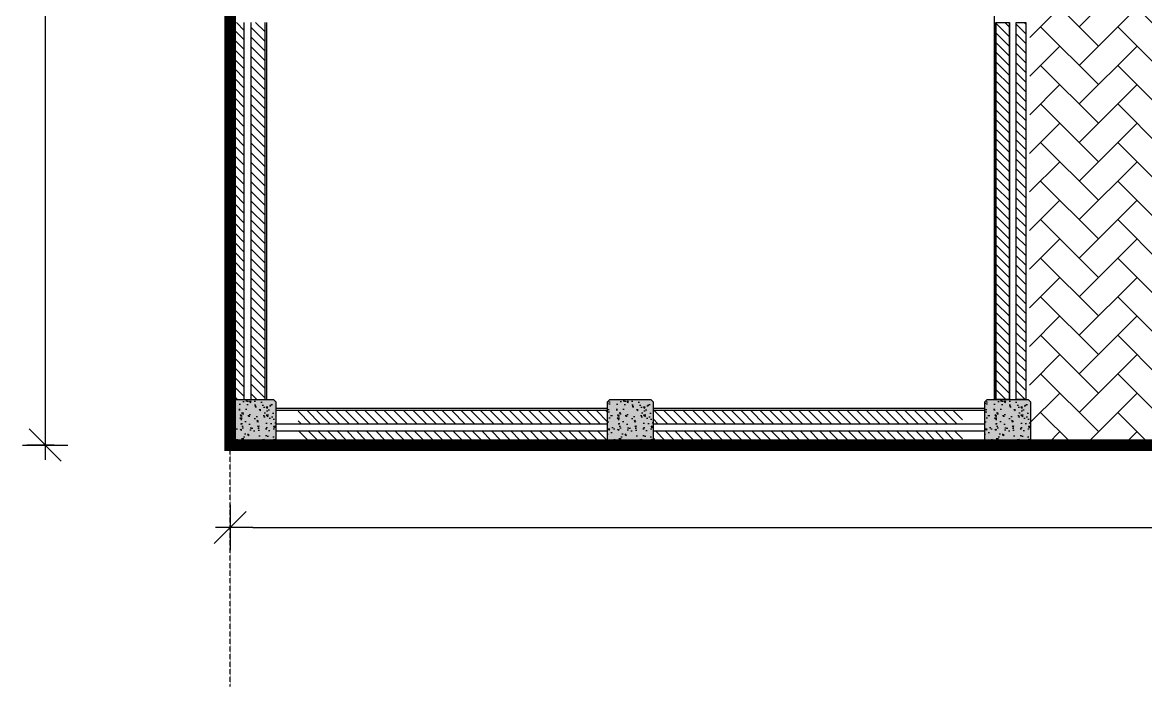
# Model space of a CAD drawing. Header units: metres. Extents: x 841183 to 1048542, y 259326 to 317714.
# Drawn here: x 918414 to 930765, y 259326 to 266633 of the extents above; entities that cross this region are included whole.
import ezdxf

# ---------------------------------------------------------------- set-up
doc = ezdxf.new("R2010")
doc.units = ezdxf.units.M
doc.header["$PDMODE"] = 34
doc.linetypes.add('HIDDEN', pattern=[0.375, 0.25, -0.125])
doc.linetypes.add('HIDDEN2', pattern=[0.1875, 0.125, -0.0625])
for name, color, linetype, transparency in [('A-AXIS DIMENSION', 252, 'Continuous', 0.6), ('A-HATCH', 252, 'Continuous', 0.6), ('A-HATCH SOLID', 253, 'Continuous', 0.6), ('A-REFLECT DOWN', 252, 'Continuous', 0.6)]:
    doc.layers.add(name, color=color, linetype=linetype, transparency=transparency)
for name, color, linetype in [('A-FIXTURES', 252, 'Continuous'), ('A-LEVEL', 252, 'Continuous'), ('A-SECT-PATT', 9, 'Continuous'), ('A-WALL-1', 252, 'Continuous'), ('F-PLOT LIMITS - Zoom', 1, 'Continuous'), ('INTEC -LVL', 2, 'Continuous'), ('PDF2_A-ANNO-DIMS', 8, 'Continuous')]:
    doc.layers.add(name, color=color, linetype=linetype)
doc.styles.add('romans', font='romans.shx', dxfattribs={"width": 0.85})
doc.dimstyles.new('DIM-100', dxfattribs={"dimtxt": 200, "dimasz": 100, "dimexe": 50, "dimexo": 75, "dimgap": 50, "dimtad": 1, "dimdec": 0, "dimrnd": 5, "dimzin": 9, "dimdsep": 46, "dimtxsty": 'romans', "dimblk1": 'D-oblique', "dimblk2": 'D-oblique', "dimsah": 1, "dimcen": 100, "dimdle": 100, "dimclrd": 256, "dimclre": 256, "dimclrt": 131, "dimadec": 0, "dimazin": 0, "dimtfac": 1, "dimtdec": 0, "dimtofl": 0, "dimtmove": 2, "dimatfit": 3, "dimldrblk": 'OBLIQUE', "dimfxl": 100, "dimfxlon": 1, "dimtfillclr": 256, "dimtolj": 1, "dimtzin": 0, "dimarcsym": 0})
pattern_1 = [(315, (-169616.05, -34244.86), (53.03301, 53.03301), [])]

# ---------------------------------------------------------------- blocks, each defined once
blk = doc.blocks.new('D-oblique')
for p, q in [((0, -1), (0, 1)), ((-0.707, -0.707), (0.707, 0.707)), ((-1, 0), (0.647, 0))]:
    blk.add_line(p, q)
blk = doc.blocks.new('*D284')
at = {"layer": 'A-AXIS DIMENSION', "lineweight": -2, "transparency": 16777216}
for p, q in [((-45335, 300), (-45635, 300)), ((-45435, 50), (-45435, -49450)), ((-45335, -49700), (-45635, -49700))]:
    blk.add_line(p, q, dxfattribs=at)
at = {"layer": 'Defpoints', "color": 0, "transparency": 16777216}
for p in [(-44732, 300), (-45435, -49700), (-44732, -49700)]:
    blk.add_point(p, dxfattribs=at)
at = {"layer": 'A-AXIS DIMENSION', "lineweight": -2, "transparency": 16777216, "xscale": 250, "yscale": 250, "zscale": 250}
for p, rotation in [((-45435, 300), 90), ((-45435, -49700), 270)]:
    blk.add_blockref('D-oblique', p, dxfattribs=dict(at, rotation=rotation))
at = {"layer": 'A-AXIS DIMENSION', "color": 252, "transparency": 16777216, "insert": (-45735, -24700), "char_height": 500, "attachment_point": 5, "rotation": 90, "style": 'romans'}
blk.add_mtext('\\A1;50000', dxfattribs=at)
blk = doc.blocks.new('_OBLIQUE')
at = {"color": 0, "linetype": 'ByBlock'}
blk.add_line((-0.5, -0.5), (0.5, 0.5), dxfattribs=at)
blk = doc.blocks.new('*D285')
at = {"layer": 'A-AXIS DIMENSION', "lineweight": -2, "transparency": 16777216}
for p, q in [((-43400, -50508), (-43400, -50808)), ((6600, -50508), (6600, -50808)), ((-43150, -50608), (6350, -50608))]:
    blk.add_line(p, q, dxfattribs=at)
at = {"layer": 'Defpoints', "color": 0, "transparency": 16777216}
for p in [(-43400, -49750), (6600, -49750), (6600, -50608)]:
    blk.add_point(p, dxfattribs=at)
at = {"layer": 'A-AXIS DIMENSION', "lineweight": -2, "transparency": 16777216, "xscale": 250, "yscale": 250, "zscale": 250, "rotation": 180}
blk.add_blockref('D-oblique', (-43400, -50608), dxfattribs=at)
at = {"layer": 'A-AXIS DIMENSION', "lineweight": -2, "transparency": 16777216, "xscale": 250, "yscale": 250, "zscale": 250}
blk.add_blockref('D-oblique', (6600, -50608), dxfattribs=at)
at = {"layer": 'A-AXIS DIMENSION', "color": 252, "transparency": 16777216, "insert": (-18400, -50308), "char_height": 500, "attachment_point": 5, "style": 'romans'}
blk.add_mtext('\\A1;50000', dxfattribs=at)
blk = doc.blocks.new('A$C10b3fa2f')
at = {"layer": 'A-HATCH'}
h = blk.add_hatch(dxfattribs=at)
h.set_pattern_fill('ANSI31', color=252, scale=600, angle=-90, style=0)
h.set_pattern_definition([(315, (-271754.13, 386190.31), (53.033009, 53.033009), [])])
h.paths.add_polyline_path([(-43170, -44550), (-43020, -44550), (-43020, -40400), (-43170, -40400)])
h.paths.add_polyline_path([(-43350, -44550), (-43245, -44550), (-43245, -40400), (-43350, -40400)])
h.paths.add_polyline_path([(-43350, -49200), (-43245, -49200), (-43245, -45050), (-43350, -45050)])
h.paths.add_polyline_path([(-43170, -49200), (-43020, -49200), (-43020, -45050), (-43170, -45050)])
h = blk.add_hatch(dxfattribs=at)
h.set_pattern_fill('ANSI31', color=252, scale=600, angle=-90, style=0)
h.set_pattern_definition([(315, (-271258.824, 386190.31), (53.033009, 53.033009), [])])
h.paths.add_polyline_path([(-34830, -44550), (-34980, -44550), (-34980, -40400), (-34830, -40400)])
h.paths.add_polyline_path([(-34650, -44550), (-34755, -44550), (-34755, -40400), (-34650, -40400)])
h.paths.add_polyline_path([(-34650, -49200), (-34755, -49200), (-34755, -45050), (-34650, -45050)])
h.paths.add_polyline_path([(-34830, -49200), (-34980, -49200), (-34980, -45050), (-34830, -45050)])
h = blk.add_hatch(dxfattribs=at)
h.set_pattern_fill('ANSI31', color=252, scale=600, angle=-90, style=0)
h.set_pattern_definition(pattern_1)
h.paths.add_polyline_path([(-39250, -49470), (-39250, -49320), (-42652.4, -49320), (-42652.4, -49470)])
h.paths.add_polyline_path([(-38750, -49320), (-38750, -49470), (-35347.7, -49470), (-35347.7, -49320)])
h = blk.add_hatch(dxfattribs=at)
h.set_pattern_fill('ANSI31', color=252, scale=600, angle=-90, style=0)
h.set_pattern_definition(pattern_1)
h.paths.add_polyline_path([(-38750, -49545), (-38750, -49650), (-35347.7, -49650), (-35347.7, -49545)])
h.paths.add_polyline_path([(-39250, -49650), (-39250, -49545), (-42652.4, -49545), (-42652.4, -49650)])
at = {"layer": 'A-HATCH SOLID'}
for points in [[(-42925, -49700), (-42900, -49675), (-42900, -49225), (-42925, -49200), (-43375, -49200), (-43400, -49225), (-43400, -49675), (-43375, -49700)], [(-38775, -49700), (-38750, -49675), (-38750, -49225), (-38775, -49200), (-39225, -49200), (-39250, -49225), (-39250, -49675), (-39225, -49700)], [(-34625, -49700), (-34600, -49675), (-34600, -49225), (-34625, -49200), (-35075, -49200), (-35100, -49225), (-35100, -49675), (-35075, -49700)]]:
    blk.add_hatch(color=252, dxfattribs=at).paths.add_polyline_path(points)
at = {"layer": 'A-REFLECT DOWN'}
h = blk.add_hatch(dxfattribs=at)
h.set_pattern_fill('AR-HBONE', color=252, scale=75, style=0)
h.set_pattern_definition([(45, (-915514.3, -204772.13), (0, 424.26407), [900, -300]), (135, (-915302.16, -204560), (3e-14, 424.26407), [900, -300])])
edge = h.paths.add_edge_path()
edge.add_line((-20025, -38700.3), (-35856.9, -38700.3))
edge.add_arc((-35849.9, -39450.3), 750.1, 90.53262, 179.99758)
edge.add_line((-36600, -39450.3), (-36600, -39900))
edge.add_line((-36600, -39900), (-36575, -39900))
edge.add_line((-36575, -39900), (-34625, -39900))
edge.add_line((-34625, -39900), (-34600, -39925))
edge.add_line((-34600, -39925), (-34612.5, -49687.5))
edge.add_line((-34612.5, -49687.5), (-33150, -49650))
edge.add_line((-33150, -49650), (-33150, -39350))
edge.add_line((-33150, -39350), (-20850, -39350))
edge.add_line((-20850, -39350), (-20850, -49299.6))
edge.add_line((-20850, -49299.6), (-20025, -49300))
edge.add_line((-20025, -49300), (-20025, -38700.3))
at = {"layer": 'A-SECT-PATT'}
h = blk.add_hatch(dxfattribs=at)
h.set_pattern_fill('AR-CONC', color=252, angle=-270, style=0)
h.set_pattern_definition([(140, (11951.75, -367603.83), (15.939086, 182.18467), [19.05, -209.55]), (85, (11951.75, -367603.83), (-191.05685, -35.24342), [15.24, -167.64058]), (190.451445, (11953.08, -367588.65), (-175.11775, 146.94125), [16.19001, -178.09024]), (136.1842, (11900.95, -367603.83), (42.04233, 271.07904), [28.575, -314.325]), (186.63556, (11904.46, -367581.24), (-247.42612, 237.40413), [24.28502, -267.1356]), (81.18415, (11900.95, -367603.83), (-247.42612, 237.40413), [22.85997, -251.45973]), (111, (11913.65, -367578.43), (102.2652, 151.61439), [19.05, -209.55]), (56, (11913.65, -367578.43), (-184.18797, 61.80203), [15.24, -167.64]), (161.451445, (11922.18, -367565.8), (-81.92277, 213.41642), [16.19001, -178.08994]), (127.5, (11951.754, -367603.83), (-84.555039, 3.088603), [0, -165.608, 0, -170.18, 0, -168.275]), (97.5, (11951.75, -367603.83), (-100.180575, 66.819663), [0, -97.028, 0, -161.798, 0, -64.135]), (57.5, (11951.754, -367660.475), (5.728744, 135.590595), [0, -63.5, 0, -198.12, 0, -262.89]), (47.5, (11951.75, -367685.88), (-25.42649, 148.12918), [0, -82.55, 0, -131.572, 0, -186.69])])
h.paths.add_polyline_path([(-42925, -49700), (-42900, -49675), (-42900, -49225), (-42925, -49200), (-43375, -49200), (-43400, -49225), (-43400, -49675), (-43375, -49700)])
h = blk.add_hatch(dxfattribs=at)
h.set_pattern_fill('AR-CONC', color=252, angle=-270, style=0)
h.set_pattern_definition([(140, (16101.75, -367603.84), (15.939086, 182.18467), [19.05, -209.55]), (85, (16101.75, -367603.84), (-191.05685, -35.24342), [15.24, -167.64058]), (190.451445, (16103.08, -367588.66), (-175.11775, 146.94125), [16.19001, -178.09024]), (136.1842, (16050.95, -367603.84), (42.04233, 271.07904), [28.575, -314.325]), (186.63556, (16054.46, -367581.25), (-247.42612, 237.40413), [24.28502, -267.1356]), (81.18415, (16050.95, -367603.84), (-247.42612, 237.40413), [22.85997, -251.45973]), (111, (16063.65, -367578.44), (102.2652, 151.61439), [19.05, -209.55]), (56, (16063.65, -367578.44), (-184.18797, 61.80203), [15.24, -167.64]), (161.451445, (16072.18, -367565.8), (-81.92277, 213.41642), [16.19001, -178.08994]), (127.5, (16101.754, -367603.84), (-84.555039, 3.088603), [0, -165.608, 0, -170.18, 0, -168.275]), (97.5, (16101.75, -367603.84), (-100.180575, 66.819663), [0, -97.028, 0, -161.798, 0, -64.135]), (57.5, (16101.754, -367660.48), (5.728744, 135.590595), [0, -63.5, 0, -198.12, 0, -262.89]), (47.5, (16101.75, -367685.88), (-25.42649, 148.12918), [0, -82.55, 0, -131.572, 0, -186.69])])
h.paths.add_polyline_path([(-38775, -49700), (-38750, -49675), (-38750, -49225), (-38775, -49200), (-39225, -49200), (-39250, -49225), (-39250, -49675), (-39225, -49700)])
h = blk.add_hatch(dxfattribs=at)
h.set_pattern_fill('AR-CONC', color=252, angle=-270, style=0)
h.set_pattern_definition([(140, (20251.75, -367603.84), (15.939086, 182.18467), [19.05, -209.55]), (85, (20251.75, -367603.84), (-191.05685, -35.24342), [15.24, -167.64058]), (190.451445, (20253.08, -367588.65), (-175.11775, 146.94125), [16.19001, -178.09024]), (136.1842, (20200.95, -367603.84), (42.04233, 271.07904), [28.575, -314.325]), (186.63556, (20204.46, -367581.25), (-247.42612, 237.40413), [24.28502, -267.1356]), (81.18415, (20200.95, -367603.84), (-247.42612, 237.40413), [22.85997, -251.45973]), (111, (20213.65, -367578.44), (102.2652, 151.61439), [19.05, -209.55]), (56, (20213.65, -367578.44), (-184.18797, 61.80203), [15.24, -167.64]), (161.451445, (20222.18, -367565.8), (-81.92277, 213.41642), [16.19001, -178.08994]), (127.5, (20251.754, -367603.835), (-84.555039, 3.088603), [0, -165.608, 0, -170.18, 0, -168.275]), (97.5, (20251.75, -367603.835), (-100.180575, 66.819663), [0, -97.028, 0, -161.798, 0, -64.135]), (57.5, (20251.754, -367660.48), (5.728744, 135.590595), [0, -63.5, 0, -198.12, 0, -262.89]), (47.5, (20251.75, -367685.88), (-25.42649, 148.12918), [0, -82.55, 0, -131.572, 0, -186.69])])
h.paths.add_polyline_path([(-34625, -49700), (-34600, -49675), (-34600, -49225), (-34625, -49200), (-35075, -49200), (-35100, -49225), (-35100, -49675), (-35075, -49700)])
at = {"layer": 'A-FIXTURES', "color": 252, "elevation": 74}
for points in [[(-35000, -40400), (-35000, -49200)], [(-43000, -45050), (-43000, -49200)], [(-39250, -49300), (-42900, -49300)], [(-35100, -49300), (-38750, -49300)]]:
    blk.add_lwpolyline(points, dxfattribs=at)
at = {"layer": 'A-LEVEL', "color": 252, "elevation": 74}
for points in [[(-43400, -39972.4), (-43400, -49225)], [(-34600, -49700), (-42925, -49700)]]:
    blk.add_lwpolyline(points, dxfattribs=at)
at = {"layer": 'A-WALL-1', "color": 252}
for p, q in [((-43350, -49200, 74), (-43350, -45051.3, 74.7)), ((-43245, -49200, 74), (-43245, -45051.3, 74.7)), ((-43170, -49200, 74), (-43170, -45051.3, 74.7)), ((-34830, -49200, 74), (-34830, -45051.3, 74.7)), ((-39250, -49320, 74), (-42900, -49320, 74)), ((-35100, -49320, 74), (-38750, -49320, 74)), ((-39250, -49470, 74), (-42900, -49470, 74)), ((-35100, -49470, 74), (-38750, -49470, 74)), ((-42900, -49545, 74), (-39250, -49545, 74)), ((-38750, -49545, 74), (-35100, -49545, 74)), ((-42900, -49650, 74), (-39250, -49650, 74)), ((-38750, -49650, 74), (-35100, -49650, 74))]:
    blk.add_line(p, q, dxfattribs=at)
at = {"layer": 'A-WALL-1', "color": 252, "elevation": 74}
for points in [[(-43020, -45051.3), (-43020, -49200)], [(-34980, -45051.3), (-34980, -49200)]]:
    blk.add_lwpolyline(points, dxfattribs=at)
at = {"layer": 'A-WALL-1', "color": 252, "elevation": 74.4}
for points in [[(-34830, -49200), (-34980, -49200), (-34980, -45050), (-34830, -45050)], [(-34650, -49200), (-34755, -49200), (-34755, -45050), (-34650, -45050)]]:
    blk.add_lwpolyline(points, close=True, dxfattribs=at)
at = {"layer": 'A-WALL-1', "color": 252, "linetype": 'Continuous', "elevation": 74}
for points in [[(-42900, -49225), (-42900, -49675), (-42925, -49700), (-43375, -49700), (-43400, -49675), (-43400, -49225), (-43375, -49200), (-42925, -49200)], [(-38750, -49225), (-38750, -49675), (-38775, -49700), (-39225, -49700), (-39250, -49675), (-39250, -49225), (-39225, -49200), (-38775, -49200)], [(-34600, -49225), (-34600, -49675), (-34625, -49700), (-35075, -49700), (-35100, -49675), (-35100, -49225), (-35075, -49200), (-34625, -49200)]]:
    blk.add_lwpolyline(points, close=True, dxfattribs=at)
at = {"layer": 'F-PLOT LIMITS - Zoom', "color": 252, "linetype": 'HIDDEN2', "ltscale": 2500, "elevation": 74}
blk.add_lwpolyline([(-43400, 300, 100, 75, 0), (6600, 300, 128.5, 128.5, 0), (6600.1, -49700, 128.5, 128.5, 0), (-43400, -49700, 128.5, 128.5, 0)], format="xyseb", close=True, dxfattribs=at)
at = {"layer": 'INTEC -LVL', "color": 252, "linetype": 'HIDDEN', "ltscale": 5}
blk.add_line((-43400, -52357.6, 74), (-43400, -49725, 74), dxfattribs=at)
at = {"layer": 'PDF2_A-ANNO-DIMS', "color": 252, "lineweight": 0, "elevation": 74}
blk.add_lwpolyline([(-35801.3, -49700), (-35251, -49700)], close=True, dxfattribs=at)
at = {"layer": 'A-AXIS DIMENSION', "color": 252}
dim = blk.add_linear_dim(base=(-45434.8, -49700, 74), p1=(-44732, 300, 74), p2=(-44732, -49700, 74), angle=90, dimstyle='DIM-100', override={"dimtxt": 500, "dimasz": 250, "dimexe": 200, "dimexo": 200, "dimrnd": 100, "dimdle": 200, "dimclrt": 252}, dxfattribs=at)
dim.commit()
dim.dimension.update_dxf_attribs({"geometry": '*D284', "text_midpoint": (-45734.8, -24700, 74)})
dim = blk.add_linear_dim(base=(6600, -50607.8, 74), p1=(-43400, -49750, 74), p2=(6600, -49750, 74), dimstyle='DIM-100', override={"dimtxt": 500, "dimasz": 250, "dimexe": 200, "dimexo": 200, "dimrnd": 100, "dimdle": 200, "dimclrt": 252}, dxfattribs=at)
dim.commit()
dim.dimension.update_dxf_attribs({"geometry": '*D285', "text_midpoint": (-18400, -50307.8, 74)})

msp = doc.modelspace()

# ---------------------------------------------------------------- block references
at = {"color": 2}
msp.add_blockref('A$C10b3fa2f', (964098.7, 311683.9, -103.7), dxfattribs=at)

doc.saveas('drawing.dxf')
